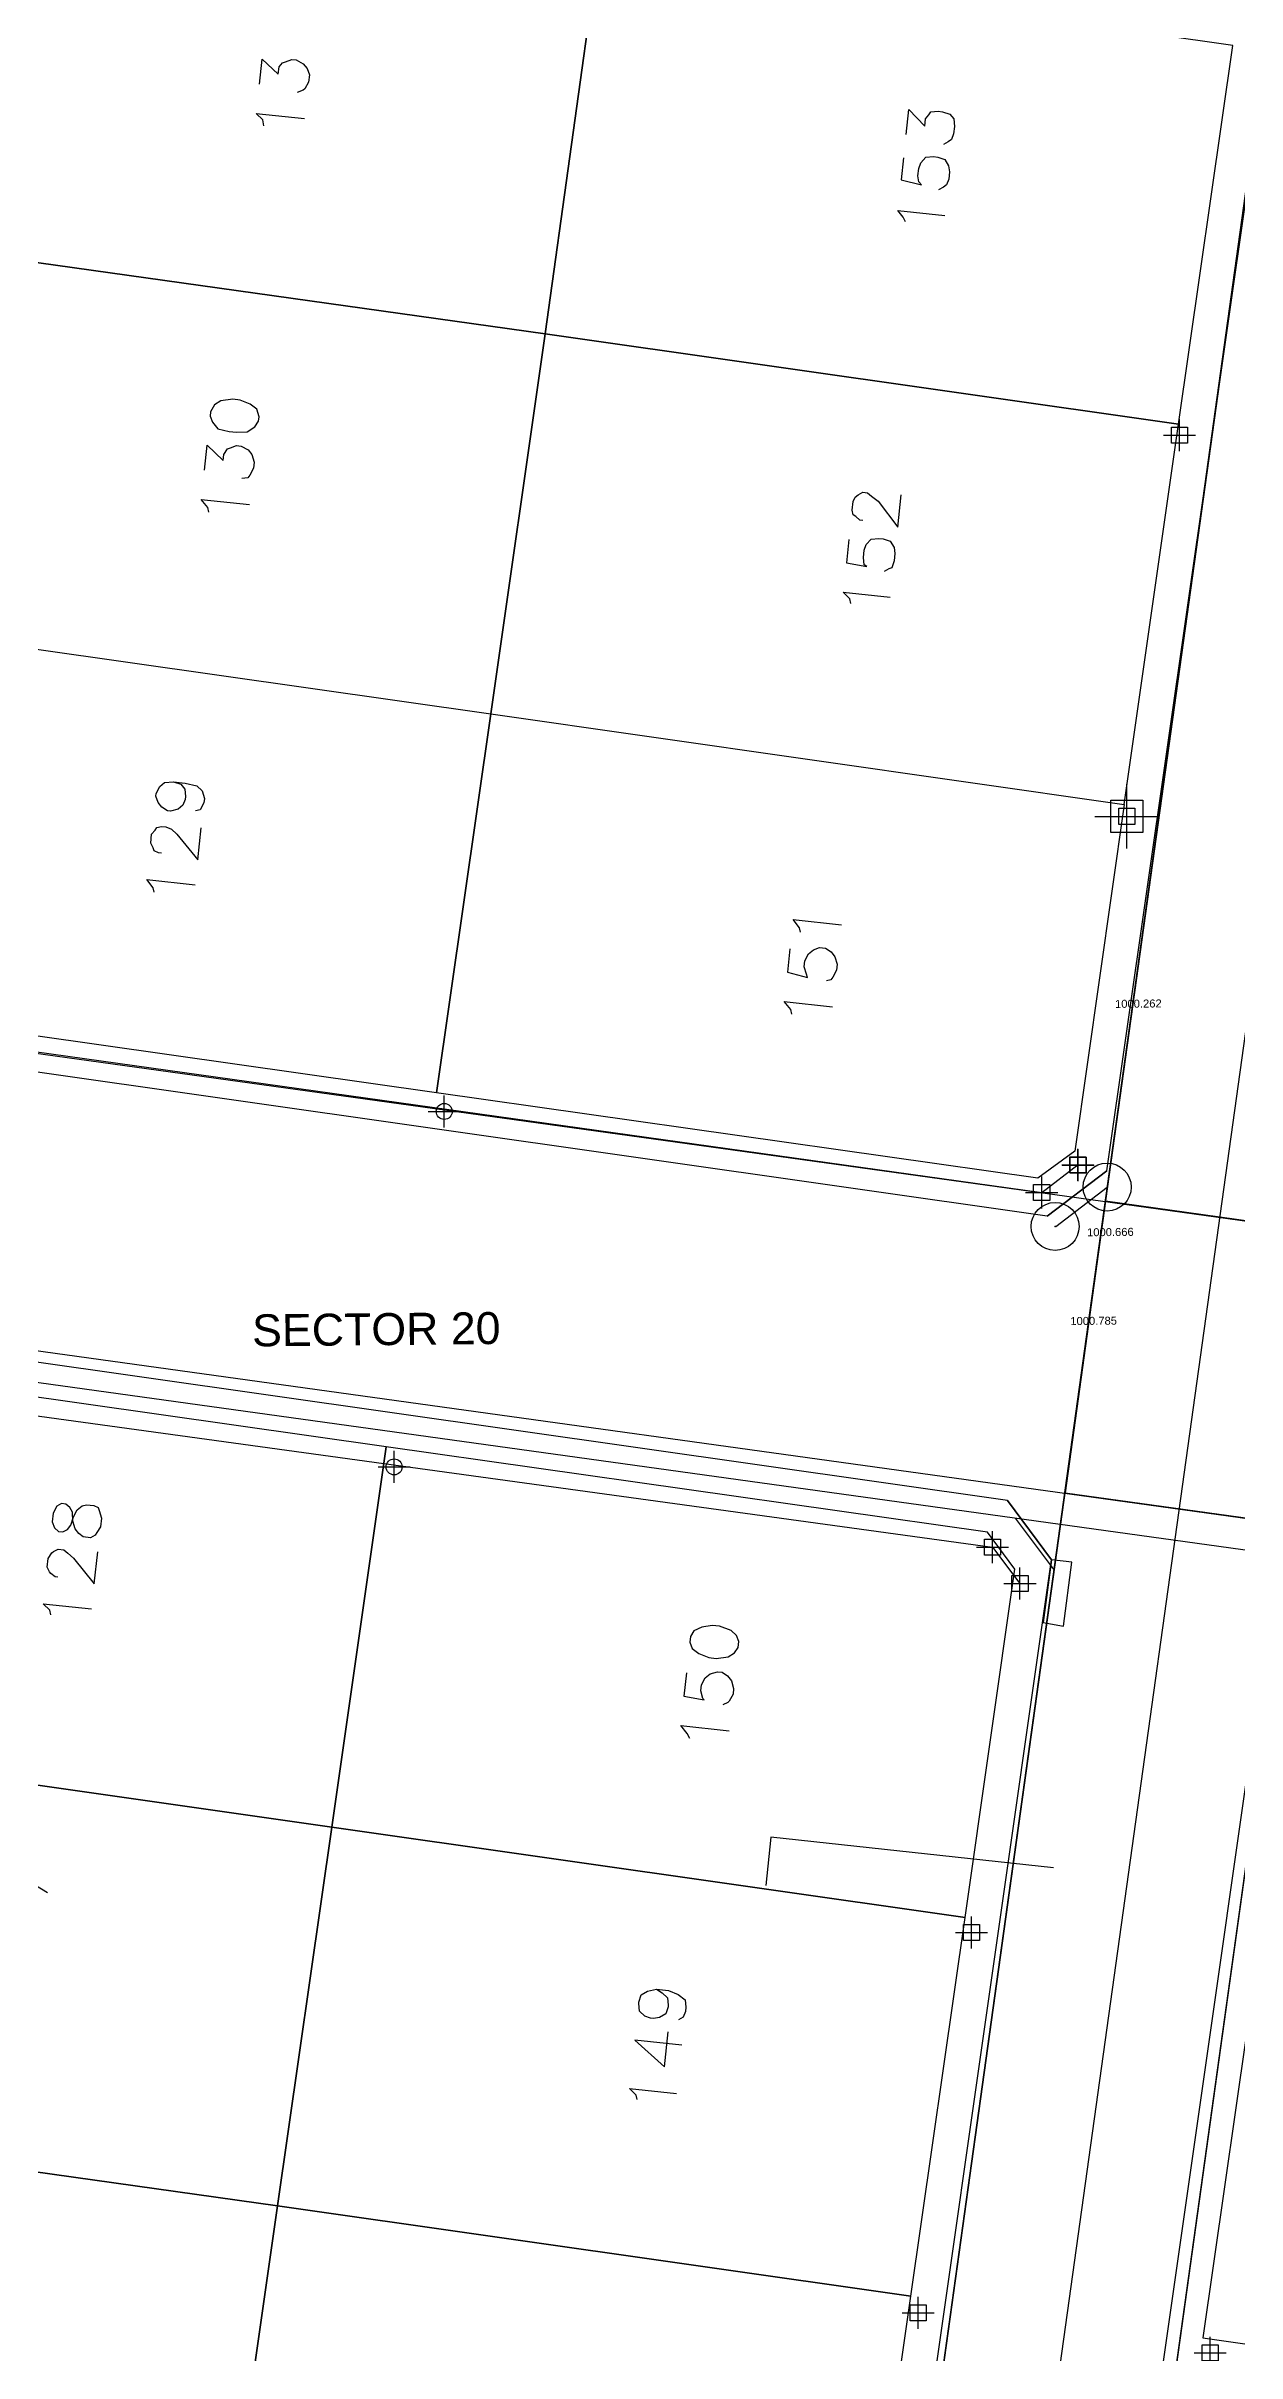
# Model space of a CAD drawing. Header units: metres. Extents: x -977055 to 805873, y -1033982 to 242021.
# Drawn here: x 863.8 to 901, y 929.9 to 1001.9 of the extents above; entities that cross this region are included whole.
import ezdxf

# ---------------------------------------------------------------- set-up
doc = ezdxf.new("R2010")
doc.units = ezdxf.units.M
doc.header["$PDMODE"] = 32
doc.header["$PDSIZE"] = 1.5
for name, color, linetype in [('C-ROAD-PROF-TEXT', 11, 'Continuous'), ('linea 1', 1, 'Continuous'), ('puntos nov 7', 50, 'Continuous'), ('PUNTOS V', 4, 'Continuous'), ('V-NODE', 1, 'Continuous')]:
    doc.layers.add(name, color=color, linetype=linetype)
doc.layers.add('PDF2_area escolar', color=7, linetype='Continuous', true_color=0x989898)
doc.layers.add('PDF_Geometry', color=7, linetype='Continuous', true_color=0x797979)
doc.layers.get('PDF2_area escolar').off()
doc.styles.add('CITY2', font='stylu.ttf', dxfattribs={"height": 0.2})
doc.styles.get("Standard").update_dxf_attribs({"font": 'arial.ttf'})
doc.dimstyles.new('COTAS2', dxfattribs={"dimtxt": 0.02, "dimasz": 0.1, "dimexe": 0.15, "dimexo": 0.08, "dimgap": 0.05, "dimtad": 1, "dimzin": 0, "dimdsep": 46, "dimtxsty": 'CITY2', "dimblk": 'ARCHTICK', "dimcen": 1, "dimdle": 0.1, "dimclrd": 1, "dimclre": 1, "dimclrt": 2, "dimadec": 0, "dimazin": 0, "dimtfac": 1, "dimtofl": 0, "dimtmove": 0, "dimatfit": 3, "dimldrblk": 'ARCHTICK', "dimfxl": 0.18, "dimtolj": 1, "dimtzin": 0, "dimarcsym": 0})

# ---------------------------------------------------------------- blocks, each defined once
blk = doc.blocks.new('*U274')
at = {"color": 0, "linetype": 'ByBlock', "lineweight": -2, "transparency": 16777216}
for p, q in [((-1, 0), (1, 0)), ((0, -1), (0, 1))]:
    blk.add_line(p, q, dxfattribs=at)
blk.add_circle((0, 0), 0.5, dxfattribs=at)
blk = doc.blocks.new('*U2287', base_point=(874.682, 957.559, 1001.709))
at = {"layer": 'V-NODE', "color": 50, "lineweight": -2, "xscale": 0.5, "yscale": 0.5, "zscale": 0.5}
blk.add_blockref('*U274', (874.682, 957.559, 1001.709), dxfattribs=at)
blk = doc.blocks.new('*U2290', base_point=(876.247, 968.663, 1001.155))
at = {"layer": 'V-NODE', "color": 50, "lineweight": -2, "xscale": 0.5, "yscale": 0.5, "zscale": 0.5}
blk.add_blockref('*U274', (876.247, 968.663, 1001.155), dxfattribs=at)
blk = doc.blocks.new('*U2419')
at = {"color": 0, "linetype": 'ByBlock', "lineweight": -2, "transparency": 16777216}
for p, q in [((0, -1), (0, 1)), ((-1, 0), (1, 0))]:
    blk.add_line(p, q, dxfattribs=at)
blk.add_lwpolyline([(-0.5, -0.5), (-0.5, 0.5), (0.5, 0.5), (0.5, -0.5)], close=True, dxfattribs=at)
blk = doc.blocks.new('*U2443', base_point=(897.575, 977.883, 1000.63))
at = {"layer": 'V-NODE', "color": 10, "lineweight": -2}
blk.add_blockref('*U2419', (897.575, 977.883, 1000.63), dxfattribs=at)
blk = doc.blocks.new('*U2497')
at = {"color": 0, "linetype": 'ByBlock', "lineweight": -2, "transparency": 16777216}
for p, q in [((-1, 0), (1, 0)), ((0, -1), (0, 1))]:
    blk.add_line(p, q, dxfattribs=at)
blk.add_lwpolyline([(-0.5, -0.5), (-0.5, 0.5), (0.5, 0.5), (0.5, -0.5)], close=True, dxfattribs=at)
blk = doc.blocks.new('*U2656', base_point=(891.056, 931.133, 1003.201))
at = {"layer": 'V-NODE', "color": 130, "lineweight": -2, "xscale": 0.5, "yscale": 0.5, "zscale": 0.5}
blk.add_blockref('*U2497', (891.056, 931.133, 1003.201), dxfattribs=at)
blk = doc.blocks.new('*U2659', base_point=(900.174, 929.883, 1003.415))
at = {"layer": 'V-NODE', "color": 130, "lineweight": -2, "xscale": 0.5, "yscale": 0.5, "zscale": 0.5}
blk.add_blockref('*U2497', (900.174, 929.883, 1003.415), dxfattribs=at)
blk = doc.blocks.new('*U2665', base_point=(892.72, 943.018, 1002.484))
at = {"layer": 'V-NODE', "color": 130, "lineweight": -2, "xscale": 0.5, "yscale": 0.5, "zscale": 0.5}
blk.add_blockref('*U2497', (892.72, 943.018, 1002.484), dxfattribs=at)
blk = doc.blocks.new('*U2668', base_point=(894.236, 953.916, 1001.882))
at = {"layer": 'V-NODE', "color": 130, "lineweight": -2, "xscale": 0.5, "yscale": 0.5, "zscale": 0.5}
blk.add_blockref('*U2497', (894.236, 953.916, 1001.882), dxfattribs=at)
blk = doc.blocks.new('*U2671', base_point=(893.381, 955.055, 1001.832))
at = {"layer": 'V-NODE', "color": 130, "lineweight": -2, "xscale": 0.5, "yscale": 0.5, "zscale": 0.5}
blk.add_blockref('*U2497', (893.381, 955.055, 1001.832), dxfattribs=at)
blk = doc.blocks.new('*U2686', base_point=(896.05, 966.989, 1001.237))
at = {"layer": 'V-NODE', "color": 130, "lineweight": -2, "xscale": 0.5, "yscale": 0.5, "zscale": 0.5}
blk.add_blockref('*U2497', (896.05, 966.989, 1001.237), dxfattribs=at)
blk = doc.blocks.new('*U2689', base_point=(894.913, 966.127, 1001.61))
at = {"layer": 'V-NODE', "color": 130, "lineweight": -2, "xscale": 0.5, "yscale": 0.5, "zscale": 0.5}
blk.add_blockref('*U2497', (894.913, 966.127, 1001.61), dxfattribs=at)
blk = doc.blocks.new('*U2692', base_point=(896.045, 966.995, 1001.239))
at = {"layer": 'V-NODE', "color": 130, "lineweight": -2, "xscale": 0.5, "yscale": 0.5, "zscale": 0.5}
blk.add_blockref('*U2497', (896.045, 966.995, 1001.239), dxfattribs=at)
blk = doc.blocks.new('*U2695', base_point=(897.575, 977.883, 1000.63))
at = {"layer": 'V-NODE', "color": 130, "lineweight": -2, "xscale": 0.5, "yscale": 0.5, "zscale": 0.5}
blk.add_blockref('*U2497', (897.575, 977.883, 1000.63), dxfattribs=at)
blk = doc.blocks.new('*U2704', base_point=(899.217, 989.794, 1000.054))
at = {"layer": 'V-NODE', "color": 130, "lineweight": -2, "xscale": 0.5, "yscale": 0.5, "zscale": 0.5}
blk.add_blockref('*U2497', (899.217, 989.794, 1000.054), dxfattribs=at)
blk = doc.blocks.new('base')
at = {"layer": 'PDF_Geometry', "lineweight": 25, "extrusion": (-0.000787417, 0.063364, 0.99799), "elevation": 0.026}
for points in [[(-314.355, -197.288), (-299.601, -195.681), (-292.744, -194.188), (-282.663, -192.111), (-274.476, -190.361), (-258.037, -185.154), (-248.029, -180.61), (-240.539, -177.71), (-228.643, -174.042), (-222.733, -172.714), (-217.384, -171.04), (-209.935, -169.248), (-202.16, -164.759), (-196.196, -160.284), (-195.073, -159.817), (-178.095, -157.457), (-154.298, -156.614), (-136.667, -154.611), (-124.436, -153.164), (-118.066, -151.474), (-100.79, -146.646), (-80.955, -140.967), (-73.385, -139.328), (-61.694, -135.822), (-40.504, -131.604), (-37.727, -130.872), (-17.661, -129.441), (1.311, -127.461), (21.092, -124.929), (41.006, -122.83), (47.376, -123.458), (63.592, -123.186), (81.402, -124.312), (85.639, -96.072), (88.705, -66.393), (92.811, -40.781), (97.16, -22.386), (100.596, -1.562), (102.483, 8.32), (109.691, 37.361), (117.528, 76.62), (126.217, 115.638), (131.513, 149.592), (134.682, 173.973), (136.916, 195.591), (139.956, 229.678), (141.558, 250.676), (142.614, 271.37), (143.252, 283.21), (147.066, 312.938), (152.58, 355.631), (153.554, 396.042), (150.869, 418.02), (151.777, 438.639), (150.959, 458.028), (151.777, 438.639), (150.869, 418.02), (153.554, 396.042), (152.58, 355.631), (147.066, 312.938), (143.252, 283.21), (142.614, 271.37), (141.558, 250.676), (139.956, 229.678), (136.916, 195.591), (134.682, 173.973), (131.513, 149.592), (126.217, 115.638), (117.528, 76.62), (109.691, 37.361), (102.483, 8.32), (100.596, -1.562), (97.16, -22.386), (92.811, -40.781), (88.705, -66.393), (85.639, -96.072), (81.402, -124.312), (63.592, -123.186), (47.376, -123.458), (41.006, -122.83), (21.092, -124.929), (1.311, -127.461), (-17.661, -129.441), (-37.727, -130.872), (-40.504, -131.604), (-61.694, -135.822), (-73.385, -139.328), (-80.955, -140.967), (-100.79, -146.646), (-118.066, -151.474), (-124.436, -153.164), (-136.667, -154.611), (-154.298, -156.614), (-178.095, -157.457), (-195.073, -159.817), (-196.196, -160.284), (-202.16, -164.759), (-209.935, -169.248), (-217.384, -171.04), (-222.733, -172.714), (-228.643, -174.042), (-240.539, -177.71), (-248.029, -180.61), (-258.037, -185.154), (-274.476, -190.361), (-282.663, -192.111), (-292.744, -194.188), (-299.601, -195.681), (-314.355, -197.288), (-312.178, -178.446), (-309.146, -157.898), (-306.876, -132.899), (-305.823, -118.002), (-298.643, -78.802), (-291.055, -45.077), (-282.252, -15.116), (-275.645, 10.473), (-270.319, 33.898), (-263.825, 63.164), (-258.15, 86.408), (-284.424, 123.888)], [(-11.71, 51.199), (-13.594, 49.803), (-24.492, -20.249), (-23.096, -22.133), (15.367, -28.112), (17.206, -26.71), (28.103, 43.341), (26.707, 45.225)], [(12.455, 15.457), (12.362, 14.68), (11.863, 15.157), (11.835, 14.928), (11.727, 14.802), (11.63, 14.768), (11.437, 14.698), (11.299, 14.715), (11.082, 14.834), (10.961, 14.987), (10.892, 15.181), (10.919, 15.41), (11.038, 15.627), (11.09, 15.667), (11.283, 15.737)], [(12.335, 16.769), (12.359, 16.581), (12.565, 16.371), (11.057, 16.552)], [(-7.728, 17.285), (-7.821, 16.508), (-8.315, 17.032), (-8.342, 16.803), (-8.45, 16.677), (-8.507, 16.591), (-8.741, 16.573), (-8.878, 16.589), (-9.101, 16.663), (-9.222, 16.816), (-9.24, 17.05), (-9.212, 17.279), (-9.145, 17.456), (-9.042, 17.536), (-8.894, 17.611)], [(-7.639, 18.017), (-7.557, 18.702), (-8.186, 18.871), (-8.105, 18.768), (-8.082, 18.58), (-8.109, 18.352), (-8.177, 18.174), (-8.336, 18.008), (-8.57, 17.99), (-8.707, 18.006), (-8.93, 18.079), (-9.045, 18.279), (-9.069, 18.467), (-9.042, 18.696), (-8.974, 18.873), (-8.871, 18.953), (-8.723, 19.028)], [(-7.677, 20.015), (-7.602, 19.867), (-7.441, 19.662), (-8.904, 19.838)], [(14.326, 27.52), (14.232, 26.742), (13.733, 27.22), (13.711, 27.037), (13.598, 26.865), (13.501, 26.831), (13.307, 26.761), (13.17, 26.778), (12.953, 26.897), (12.832, 27.05), (12.768, 27.29), (12.79, 27.473), (12.909, 27.69), (12.966, 27.776), (13.154, 27.8)], [(14.206, 28.832), (14.235, 28.69), (14.436, 28.434), (12.928, 28.615)], [(-6.228, 29.347), (-6.137, 29.336), (-6.011, 29.228), (-5.925, 29.171), (-5.895, 29.028), (-5.928, 28.754), (-5.991, 28.622), (-6.093, 28.542), (-6.241, 28.467), (-6.378, 28.484), (-6.505, 28.592), (-6.717, 28.756), (-7.314, 29.57), (-7.435, 28.565)], [(-5.785, 29.942), (-5.697, 30.674), (-6.332, 30.797), (-6.246, 30.74), (-6.228, 30.506), (-6.255, 30.277), (-6.323, 30.1), (-6.482, 29.934), (-6.716, 29.916), (-6.853, 29.932), (-7.076, 30.005), (-7.191, 30.205), (-7.215, 30.393), (-7.187, 30.621), (-7.114, 30.845), (-7.017, 30.879), (-6.869, 30.954)], [(-5.823, 31.941), (-5.794, 31.798), (-5.587, 31.588), (-7.05, 31.764)], [(15.408, 37.266), (15.184, 37.339), (15.064, 37.493), (15.046, 37.727), (15.057, 37.819), (15.124, 37.996), (15.278, 38.116), (15.518, 38.18), (15.609, 38.169), (15.781, 38.056), (15.901, 37.902), (15.971, 37.708), (15.96, 37.617), (15.841, 37.399), (15.687, 37.279), (15.408, 37.266), (15.042, 37.31), (14.682, 37.4), (14.515, 37.559), (14.452, 37.799), (14.468, 37.936), (14.587, 38.153), (14.73, 38.183)], [(15.814, 39.489), (15.906, 39.478), (16.037, 39.416), (16.072, 39.319), (16.147, 39.171), (16.114, 38.897), (16.006, 38.771), (15.949, 38.685), (15.807, 38.656), (15.67, 38.672), (15.492, 38.74), (15.326, 38.899), (14.683, 39.718), (14.562, 38.713)], [(16.055, 40.712), (16.084, 40.57), (16.285, 40.314), (14.776, 40.495)], [(-4.121, 42.216), (-4.092, 42.073), (-3.891, 41.817), (-5.399, 41.999)], [(-3.781, 42.731), (-3.693, 43.463), (-4.322, 43.631), (-4.287, 43.534), (-4.223, 43.295), (-4.245, 43.112), (-4.364, 42.894), (-4.518, 42.774), (-4.711, 42.704), (-4.894, 42.726), (-5.066, 42.84), (-5.187, 42.993), (-5.251, 43.233), (-5.229, 43.416), (-5.11, 43.633), (-5.053, 43.719), (-4.91, 43.748)], [(-13.594, 49.803), (-11.71, 51.199), (26.707, 45.225), (28.103, 43.341)], [(-3.813, 44.775), (-3.784, 44.633), (-3.583, 44.377), (-5.091, 44.558)], [(8.705, 193.58), (-11.713, 61.957), (-10.362, 60.079), (28.101, 54.1), (29.985, 55.496), (58.5, 239.445)], [(-10.362, 60.079), (-11.713, 61.957), (-11.43, 63.917), (-12.064, 64.04), (-12.352, 62.034), (-11.713, 61.957)], [(19.328, 62.112), (19.42, 62.101), (19.546, 61.993), (19.586, 61.942), (19.661, 61.794), (19.628, 61.52), (19.515, 61.348), (19.463, 61.308), (19.315, 61.233), (19.132, 61.255), (19.006, 61.363), (18.84, 61.522), (18.197, 62.341), (18.076, 61.336)], [(19.563, 63.29), (19.592, 63.147), (19.799, 62.937), (18.29, 63.118)], [(-0.267, 65.354), (-0.179, 66.086), (-0.813, 66.208), (-0.773, 66.157), (-0.709, 65.918), (-0.731, 65.735), (-0.85, 65.517), (-1.004, 65.397), (-1.243, 65.333), (-1.38, 65.349), (-1.552, 65.463), (-1.673, 65.616), (-1.737, 65.856), (-1.715, 66.039), (-1.596, 66.256), (-1.545, 66.296), (-1.396, 66.371)], [(-0.345, 67.404), (-0.27, 67.256), (-0.069, 67), (-1.577, 67.181)], [(-11.664, 71.596), (-2.843, 70.533), (-2.661, 72.042)], [(21.271, 72.08), (21.156, 71.12), (19.776, 71.982)], [(0.785, 75.244), (0.614, 75.357), (0.447, 75.516), (0.429, 75.75), (0.435, 75.796), (0.508, 76.019), (0.707, 76.134), (0.896, 76.158), (0.987, 76.147), (1.164, 76.079), (1.331, 75.92), (1.349, 75.686), (1.343, 75.64), (1.27, 75.417), (1.071, 75.302), (0.785, 75.244), (0.42, 75.288), (0.111, 75.418), (-0.101, 75.582), (-0.119, 75.816), (-0.103, 75.953), (-0.035, 76.131), (0.113, 76.206)], [(0.024, 77.005), (1.486, 76.828), (0.569, 77.681), (0.437, 76.584)], [(1.432, 78.69), (1.462, 78.547), (1.668, 78.337), (0.206, 78.513)]]:
    blk.add_lwpolyline(points, dxfattribs=at)
for points in [[(3.626, 23.383), (1.829, 11.543), (21.583, 8.468), (23.432, 20.348)], [(-16.128, 26.459), (-17.972, 14.624), (1.829, 11.543), (3.626, 23.383)], [(5.475, 35.263), (3.626, 23.383), (23.432, 20.348), (25.275, 32.182)], [(-14.28, 38.339), (-16.128, 26.459), (3.626, 23.383), (5.475, 35.263)], [(14.122, 25.828), (14.053, 26.022), (13.892, 26.227), (13.532, 26.317), (13.303, 26.344), (12.978, 26.337), (12.727, 26.182), (12.614, 26.01), (12.597, 25.873), (12.661, 25.633), (12.873, 25.469), (13.182, 25.339), (13.411, 25.311), (13.787, 25.359), (13.987, 25.474), (14.106, 25.691)], [(5.475, 35.263), (7.318, 47.098), (26.118, 44.183), (26.957, 43.062), (25.275, 32.182)], [(-14.28, 38.339), (-12.603, 49.173), (-11.437, 50.006), (7.318, 47.098), (5.475, 35.263)], [(10.87, 70.041), (9.022, 58.161), (27.822, 55.246), (28.943, 56.085), (30.67, 66.96)], [(-8.884, 73.116), (-10.566, 62.236), (-9.733, 61.069), (9.022, 58.161), (10.87, 70.041)], [(19.49, 60.377), (19.421, 60.571), (19.295, 60.679), (19.158, 60.695), (19.01, 60.621), (18.902, 60.494), (18.823, 60.226), (18.704, 60.008), (18.55, 59.888), (18.408, 59.858), (18.179, 59.886), (18.047, 59.948), (18.013, 60.045), (17.949, 60.285), (17.982, 60.559), (18.095, 60.731), (18.152, 60.817), (18.3, 60.891), (18.529, 60.864), (18.655, 60.756), (18.775, 60.602), (18.839, 60.363), (18.852, 60.083), (18.927, 59.935), (19.053, 59.827), (19.19, 59.81), (19.338, 59.885), (19.457, 60.103)], [(-0.383, 64.394), (-0.452, 64.588), (-0.664, 64.753), (-0.973, 64.883), (-1.201, 64.91), (-1.578, 64.863), (-1.777, 64.748), (-1.891, 64.576), (-1.913, 64.393), (-1.844, 64.199), (-1.677, 64.04), (-1.323, 63.905), (-1.094, 63.877), (-0.763, 63.93), (-0.518, 64.04), (-0.405, 64.212)], [(12.713, 81.875), (10.87, 70.041), (30.67, 66.96), (32.473, 78.845)], [(-7.041, 84.951), (-8.884, 73.116), (10.87, 70.041), (12.713, 81.875)], [(-35.898, 89.447), (-37.747, 77.567), (-17.987, 74.538), (-16.144, 86.372)], [(14.562, 93.755), (12.713, 81.875), (32.473, 78.845), (34.316, 90.68)], [(-5.192, 96.831), (-7.041, 84.951), (12.713, 81.875), (14.562, 93.755)]]:
    blk.add_lwpolyline(points, close=True, dxfattribs=at)
blk.add_lwpolyline([(-45.276, 166.718), (-60.33, 69.484), (-58.98, 67.605), (-20.511, 61.672), (-18.633, 63.023), (0.247, 184.698, 0.636424), (-2.755, 186.728), (-17.682, 177.908)], format="xyb", dxfattribs=at)
blk = doc.blocks.new('_ArchTick')
at = {"color": 0, "linetype": 'ByBlock', "const_width": 0.15}
blk.add_lwpolyline([(-0.5, -0.5), (0.5, 0.5)], dxfattribs=at)
blk = doc.blocks.new('*D5456')
at = {"color": 1, "linetype": 'Continuous', "lineweight": -2, "transparency": 16777216}
for p, q in [((823.034, 976.089), (1046.132, 945.156)), ((821.77, 966.976), (1044.869, 936.043))]:
    blk.add_line(p, q, dxfattribs=at)
at = {"color": 1, "lineweight": -2, "transparency": 16777216}
blk.add_line((1045.997, 945.276), (1044.706, 935.965), dxfattribs=at)
at = {"layer": 'Defpoints', "color": 0, "transparency": 16777216}
for p in [(822.955, 976.1, 1001.655), (821.691, 966.987, 1001.655), (1044.72, 936.064)]:
    blk.add_point(p, dxfattribs=at)
at = {"color": 1, "lineweight": -2, "transparency": 16777216, "xscale": 0.1, "yscale": 0.1, "zscale": 0.1}
for p, rotation in [((1045.984, 945.177), 82.1062066754318), ((1044.72, 936.064), 262.1062066754318)]:
    blk.add_blockref('_ArchTick', p, dxfattribs=dict(at, rotation=rotation))
at = {"color": 2, "transparency": 16777216, "insert": (1045.199, 940.642), "char_height": 0.2, "attachment_point": 5, "rotation": 82.10621, "style": 'CITY2'}
blk.add_mtext('\\A1;9.20', dxfattribs=at)

msp = doc.modelspace()

# ---------------------------------------------------------------- linework, layer by layer
at = {"color": 1}
for points, elevation in [([(917.94306, 1117.48458), (925.48046, 1119.0127), (885.10304, 828.76218), (877.00719, 822.82532), (918.0012, 1117.49637)], 378.46258), ([(904.05207, 964.86396), (896.90527, 965.86481), (895.64739, 956.75021), (902.79514, 955.75917), (904.05328, 964.87274)], 2400.75492)]:
    msp.add_lwpolyline(points, dxfattribs=dict(at, elevation=elevation))
at = {"layer": 'linea 1'}
for points, elevation in [([(857.262, 971.402), (894.913, 966.127)], 1001.17), ([(855.866, 960.208), (893.381, 955.055)], 1001.631)]:
    msp.add_lwpolyline(points, dxfattribs=dict(at, elevation=elevation))
at = {"layer": 'PUNTOS V', "color": 1}
for points, elevation in [([(880.99061, 825.33033), (912.58324, 1052.28593)], 1010.921), ([(877.00719, 822.82532), (906.7622, 1036.57971)], 1010.921), ([(886.19302, 836.59243), (913.88579, 1035.5321)], 1010.921), ([(894.913, 966.127), (896.0578, 967.00799)], 1001.61), ([(895.35637, 965.06729), (896.95928, 966.30083)], 1002.602), ([(902.62985, 954.77019), (853.88553, 961.53216)], 1001.631), ([(894.07989, 955.95627), (895.30248, 954.32756)], 1001.631), ([(893.381, 955.055), (894.236, 953.91598)], 1001.631)]:
    msp.add_lwpolyline(points, dxfattribs=dict(at, elevation=elevation))
for p in [(896.95928, 966.30083, 1002.602), (895.33354, 965.07046, 1000.66)]:
    msp.add_point(p, dxfattribs=at)

# ---------------------------------------------------------------- block references
at = {"layer": 'PDF2_area escolar'}
msp.add_blockref('base', (882.736, 1016.336, 999.038), dxfattribs=at)
at = {"layer": 'puntos nov 7'}
for name, p in [('*U2290', (876.247, 968.663, 1001.155)), ('*U2287', (874.682, 957.559, 1001.709))]:
    msp.add_blockref(name, p, dxfattribs=at)
at = {"layer": 'V-NODE'}
for name, p in [('*U2704', (899.217, 989.794, 1000.054)), ('*U2443', (897.575, 977.883, 1000.63)), ('*U2695', (897.575, 977.883, 1000.63)), ('*U2692', (896.045, 966.995, 1001.239)), ('*U2686', (896.05, 966.989, 1001.237)), ('*U2689', (894.913, 966.127, 1001.61)), ('*U2671', (893.381, 955.055, 1001.832)), ('*U2668', (894.236, 953.916, 1001.882)), ('*U2665', (892.72, 943.018, 1002.484)), ('*U2656', (891.056, 931.133, 1003.201)), ('*U2659', (900.174, 929.883, 1003.415))]:
    msp.add_blockref(name, p, dxfattribs=at)

# ---------------------------------------------------------------- texts
at = {"layer": 'C-ROAD-PROF-TEXT', "color": 11, "linetype": 'Continuous', "lineweight": -3, "attachment_point": 8, "rotation": 0.5711077}
for s, insert, char_height in [('{\\C2;1000.262}', (897.93547, 971.90298, 1000.785), 0.25), ('{\\C2;1000.666}', (897.06085, 964.76676, 1000.785), 0.25), ('{\\C2;SECTOR 20}', (874.13, 961.3461, 1995.253), 1), ('{\\C2;1000.785}', (896.53814, 961.99327, 1000.785), 0.25)]:
    msp.add_mtext(s, dxfattribs=dict(at, insert=insert, char_height=char_height))

# ---------------------------------------------------------------- dimensions: what is measured, and where the dimension line sits
at = {"color": 1}
dim = msp.add_aligned_dim(p1=(822.9546, 976.09999, 1001.655), p2=(821.6911, 966.98717, 1001.655), distance=225.16254, dimstyle='COTAS2', dxfattribs=at)
dim.commit()
dim.dimension.update_dxf_attribs({"geometry": '*D5456', "text_midpoint": (1045.19926, 940.64153)})

doc.saveas('drawing.dxf')
